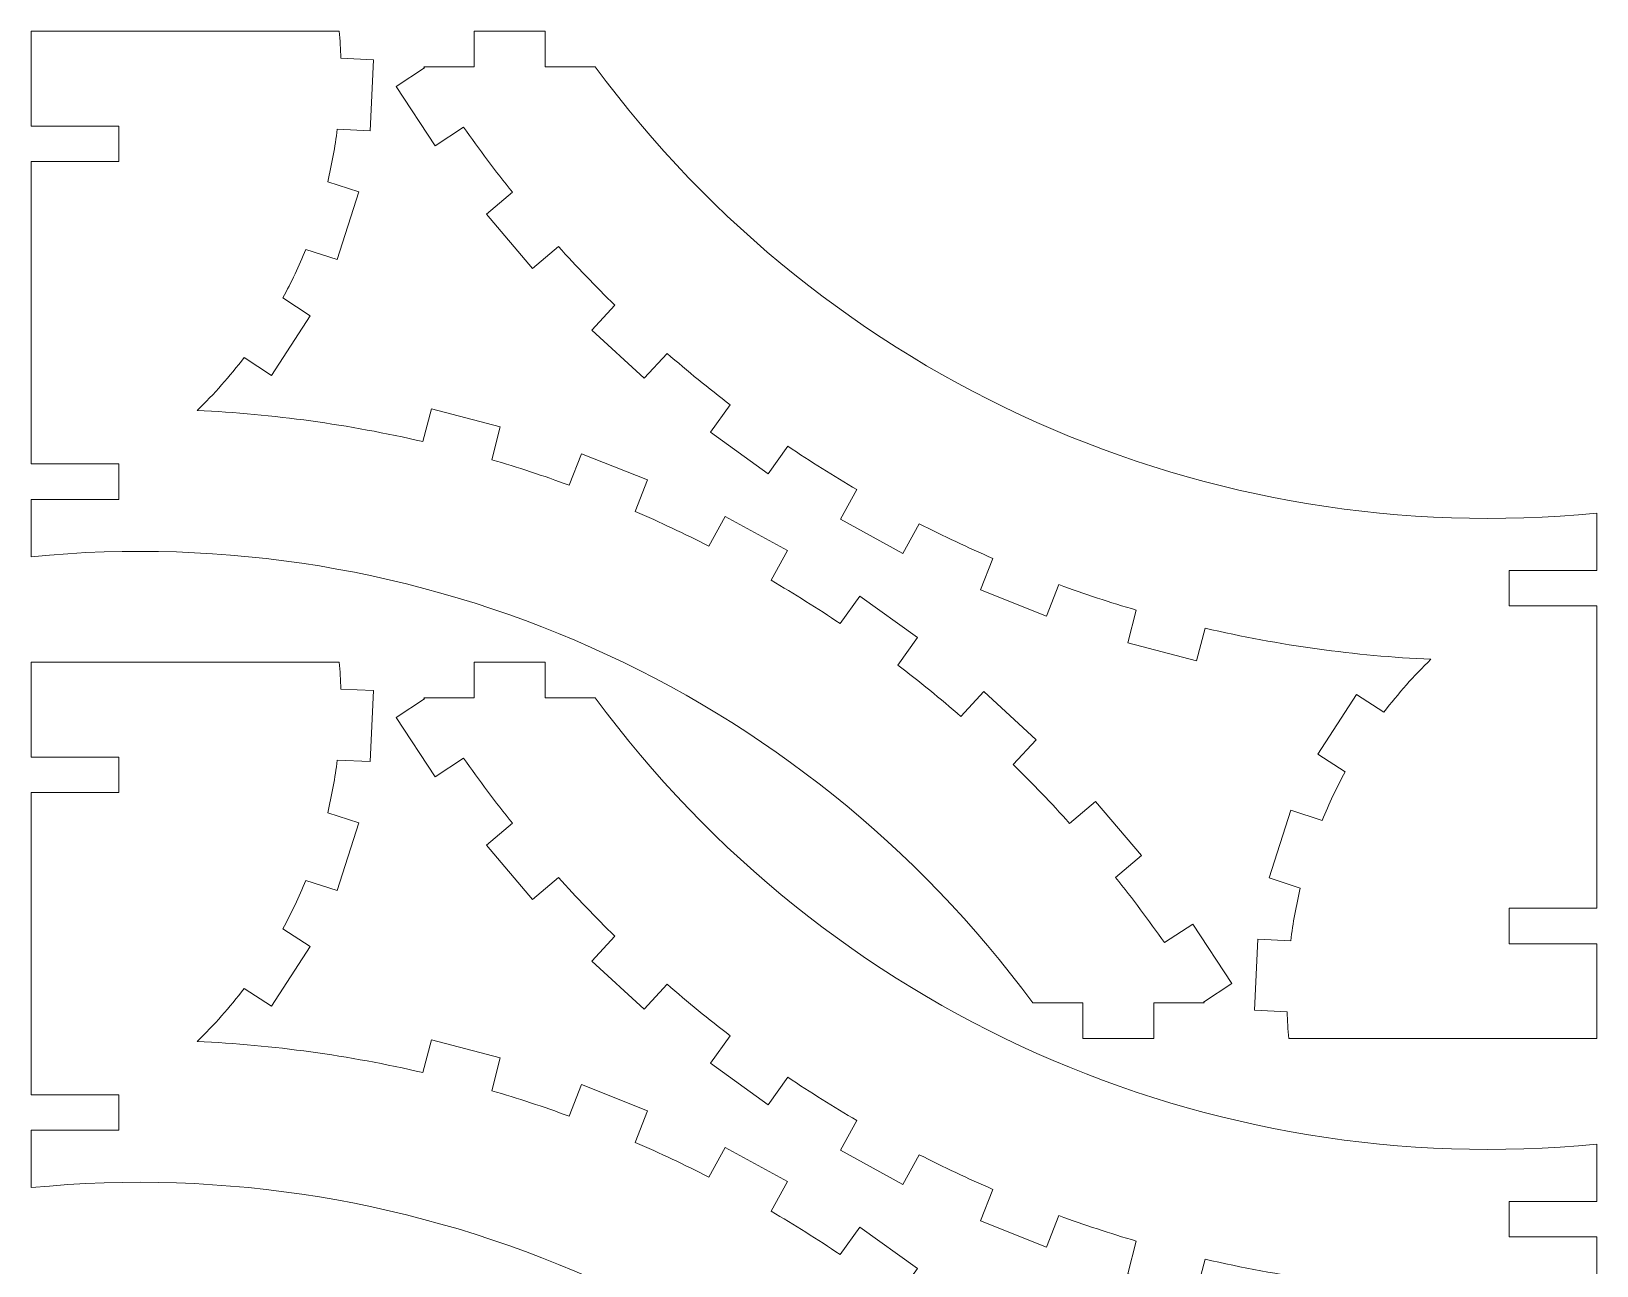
# Model space of a CAD drawing. Header units: millimetres. Extents: x -337 to 336, y -261 to 261.
# Drawn here: x 68.6 to 200.8, y 156.7 to 260.9 of the extents above; entities that cross this region are included whole.
import ezdxf

# ---------------------------------------------------------------- set-up
doc = ezdxf.new("R2010")
doc.units = ezdxf.units.MM
doc.header["$MEASUREMENT"] = 0
doc.layers.add('Camada 1', color=7, linetype='Continuous')

msp = doc.modelspace()

# ---------------------------------------------------------------- linework, layer by layer
at = {"layer": 'Camada 1', "lineweight": 20}
for points in [[(68.6344, 216.5331), (101.4814, 219.7609), (133.6005, 205.4505), (153.1669, 178.8705), (153.1669, 178.8705), (153.1669, 178.8705), (157.4007, 178.8705), (157.4007, 178.8705), (157.4007, 178.8705), (157.4007, 178.8705), (157.4007, 175.8705), (157.4007, 175.8705), (157.4007, 175.8705), (157.4007, 175.8705), (163.4007, 175.8705), (163.4007, 175.8705), (163.4007, 175.8705), (163.4007, 175.8705), (163.4007, 178.8705), (163.4007, 178.8705), (163.4007, 178.8705), (163.4007, 178.8705), (167.6344, 178.8705), (167.6344, 178.8705), (167.6344, 178.8705), (167.6344, 178.8705), (167.586, 178.9489), (167.586, 178.9489), (167.586, 178.9489), (167.586, 178.9489), (169.9722, 180.5209), (169.9722, 180.5209), (169.9722, 180.5209), (169.9722, 180.5209), (166.6713, 185.5313), (166.6713, 185.5313), (166.6713, 185.5313), (166.6713, 185.5313), (164.2851, 183.9593), (164.2851, 183.9593), (164.2851, 183.9593), (162.9707, 185.836), (161.5957, 187.6694), (160.162, 189.4567), (160.162, 189.4567), (160.162, 189.4567), (162.3394, 191.3073), (162.3394, 191.3073), (162.3394, 191.3073), (162.3394, 191.3073), (158.4537, 195.8791), (158.4537, 195.8791), (158.4537, 195.8791), (158.4537, 195.8791), (156.2763, 194.0285), (156.2763, 194.0285), (156.2763, 194.0285), (154.7435, 195.7314), (153.1557, 197.384), (151.5154, 198.9837), (151.5154, 198.9837), (151.5154, 198.9837), (153.4515, 201.0853), (153.4515, 201.0853), (153.4515, 201.0853), (153.4515, 201.0853), (149.0387, 205.1506), (149.0387, 205.1506), (149.0387, 205.1506), (149.0387, 205.1506), (147.1025, 203.049), (147.1025, 203.049), (147.1025, 203.049), (145.374, 204.5529), (143.597, 206.0002), (141.7743, 207.3885), (141.7743, 207.3885), (141.7743, 207.3885), (143.4405, 209.7099), (143.4405, 209.7099), (143.4405, 209.7099), (143.4405, 209.7099), (138.566, 213.2084), (138.566, 213.2084), (138.566, 213.2084), (138.566, 213.2084), (136.8999, 210.887), (136.8999, 210.887), (136.8999, 210.887), (135.0013, 212.1695), (133.0615, 213.3899), (131.0835, 214.5463), (131.0835, 214.5463), (131.0835, 214.5463), (132.455, 217.0531), (132.455, 217.0531), (132.455, 217.0531), (132.455, 217.0531), (127.1912, 219.9329), (127.1912, 219.9329), (127.1912, 219.9329), (127.1912, 219.9329), (125.8197, 217.426), (125.8197, 217.426), (125.8197, 217.426), (123.7793, 218.4682), (121.7054, 219.4436), (119.6015, 220.3508), (119.6015, 220.3508), (119.6015, 220.3508), (120.658, 223.0059), (120.658, 223.0059), (120.658, 223.0059), (120.658, 223.0059), (115.0831, 225.2241), (115.0831, 225.2241), (115.0831, 225.2241), (115.0831, 225.2241), (114.0266, 222.5691), (114.0266, 222.5691), (114.0266, 222.5691), (111.8746, 223.3554), (109.6975, 224.0714), (107.4989, 224.716), (107.4989, 224.716), (107.4989, 224.716), (108.2246, 227.4798), (108.2246, 227.4798), (108.2246, 227.4798), (108.2246, 227.4798), (102.4214, 229.0037), (102.4214, 229.0037), (102.4214, 229.0037), (102.4214, 229.0037), (101.6956, 226.2399), (101.6956, 226.2399), (101.6956, 226.2399), (95.4352, 227.695), (89.055, 228.5755), (82.6344, 228.8705), (82.6344, 228.8705), (84.0659, 230.2603), (85.3914, 231.7553), (86.5998, 233.3429), (86.5998, 233.3429), (86.5998, 233.3429), (88.9207, 231.8371), (88.9207, 231.8371), (88.9207, 231.8371), (88.9207, 231.8371), (92.1864, 236.8705), (92.1864, 236.8705), (92.1864, 236.8705), (92.1864, 236.8705), (89.8655, 238.3763), (89.8655, 238.3763), (89.8655, 238.3763), (90.5893, 239.7), (91.2378, 241.0635), (91.8076, 242.4604), (91.8076, 242.4604), (91.8076, 242.4604), (94.4405, 241.6104), (94.4405, 241.6104), (94.4405, 241.6104), (94.4405, 241.6104), (96.2837, 247.3203), (96.2837, 247.3203), (96.2837, 247.3203), (96.2837, 247.3203), (93.6509, 248.1702), (93.6509, 248.1702), (93.6509, 248.1702), (94.0054, 249.6366), (94.2767, 251.1219), (94.4634, 252.619), (94.4634, 252.619), (94.4634, 252.619), (97.2267, 252.4834), (97.2267, 252.4834), (97.2267, 252.4834), (97.2267, 252.4834), (97.5206, 258.4762), (97.5206, 258.4762), (97.5206, 258.4762), (97.5206, 258.4762), (94.7573, 258.6118), (94.7573, 258.6118), (94.7573, 258.6118), (94.7376, 259.3657), (94.6967, 260.1189), (94.6344, 260.8705), (94.6344, 260.8705), (94.6344, 260.8705), (68.6344, 260.8705), (68.6344, 260.8705), (68.6344, 260.8705), (68.6344, 260.8705), (68.6344, 252.8705), (68.6344, 252.8705), (68.6344, 252.8705), (68.6344, 252.8705), (76.0238, 252.8705), (76.0238, 252.8705), (76.0238, 252.8705), (76.0238, 252.8705), (76.0238, 249.8705), (76.0238, 249.8705), (76.0238, 249.8705), (76.0238, 249.8705), (68.6344, 249.8705), (68.6344, 249.8705), (68.6344, 249.8705), (68.6344, 246.4988), (68.6344, 243.1271), (68.6344, 239.7554), (68.6344, 239.7554), (68.6344, 239.7554), (68.6344, 234.4753), (68.6344, 234.4753), (68.6344, 234.4753), (68.6344, 234.4753), (68.6344, 233.3263), (68.6344, 233.3263), (68.6344, 233.3263), (68.6344, 233.3263), (68.6344, 229.7369), (68.6344, 229.7369), (68.6344, 229.7369), (68.6344, 229.7369), (68.6344, 228.5487), (68.6344, 228.5487), (68.6344, 228.5487), (68.6344, 228.5487), (68.6344, 227.188), (68.6344, 227.188), (68.6344, 227.188), (68.6344, 227.188), (68.6344, 225.3094), (68.6344, 225.3094), (68.6344, 225.3094), (68.6344, 225.3094), (68.6344, 224.3705), (68.6344, 224.3705), (68.6344, 224.3705), (68.6344, 224.3705), (76.0238, 224.3705), (76.0238, 224.3705), (76.0238, 224.3705), (76.0238, 224.3705), (76.0238, 221.3705), (76.0238, 221.3705), (76.0238, 221.3705), (76.0238, 221.3705), (68.6344, 221.3705), (68.6344, 221.3705), (68.6344, 221.3705), (68.6344, 221.3705), (68.6344, 216.5331), (68.6344, 216.5331)], [(200.7698, 220.2079), (167.9228, 216.9801), (135.8037, 231.2905), (116.2373, 257.8705), (116.2373, 257.8705), (116.2373, 257.8705), (112.0035, 257.8705), (112.0035, 257.8705), (112.0035, 257.8705), (112.0035, 257.8705), (112.0035, 260.8705), (112.0035, 260.8705), (112.0035, 260.8705), (112.0035, 260.8705), (106.0035, 260.8705), (106.0035, 260.8705), (106.0035, 260.8705), (106.0035, 260.8705), (106.0035, 257.8705), (106.0035, 257.8705), (106.0035, 257.8705), (106.0035, 257.8705), (101.7698, 257.8705), (101.7698, 257.8705), (101.7698, 257.8705), (101.7698, 257.8705), (101.8182, 257.7921), (101.8182, 257.7921), (101.8182, 257.7921), (101.8182, 257.7921), (99.432, 256.2201), (99.432, 256.2201), (99.432, 256.2201), (99.432, 256.2201), (102.7329, 251.2097), (102.7329, 251.2097), (102.7329, 251.2097), (102.7329, 251.2097), (105.1191, 252.7817), (105.1191, 252.7817), (105.1191, 252.7817), (106.4335, 250.905), (107.8085, 249.0716), (109.2422, 247.2843), (109.2422, 247.2843), (109.2422, 247.2843), (107.0648, 245.4337), (107.0648, 245.4337), (107.0648, 245.4337), (107.0648, 245.4337), (110.9505, 240.8619), (110.9505, 240.8619), (110.9505, 240.8619), (110.9505, 240.8619), (113.1279, 242.7125), (113.1279, 242.7125), (113.1279, 242.7125), (114.6607, 241.0096), (116.2485, 239.357), (117.8888, 237.7573), (117.8888, 237.7573), (117.8888, 237.7573), (115.9527, 235.6557), (115.9527, 235.6557), (115.9527, 235.6557), (115.9527, 235.6557), (120.3655, 231.5904), (120.3655, 231.5904), (120.3655, 231.5904), (120.3655, 231.5904), (122.3017, 233.692), (122.3017, 233.692), (122.3017, 233.692), (124.0302, 232.1881), (125.8072, 230.7408), (127.6299, 229.3525), (127.6299, 229.3525), (127.6299, 229.3525), (125.9637, 227.0311), (125.9637, 227.0311), (125.9637, 227.0311), (125.9637, 227.0311), (130.8382, 223.5326), (130.8382, 223.5326), (130.8382, 223.5326), (130.8382, 223.5326), (132.5043, 225.854), (132.5043, 225.854), (132.5043, 225.854), (134.4029, 224.5715), (136.3427, 223.3511), (138.3207, 222.1947), (138.3207, 222.1947), (138.3207, 222.1947), (136.9492, 219.6879), (136.9492, 219.6879), (136.9492, 219.6879), (136.9492, 219.6879), (142.213, 216.8081), (142.213, 216.8081), (142.213, 216.8081), (142.213, 216.8081), (143.5845, 219.315), (143.5845, 219.315), (143.5845, 219.315), (145.6249, 218.2728), (147.6988, 217.2974), (149.8027, 216.3902), (149.8027, 216.3902), (149.8027, 216.3902), (148.7462, 213.7351), (148.7462, 213.7351), (148.7462, 213.7351), (148.7462, 213.7351), (154.3211, 211.5169), (154.3211, 211.5169), (154.3211, 211.5169), (154.3211, 211.5169), (155.3776, 214.1719), (155.3776, 214.1719), (155.3776, 214.1719), (157.5296, 213.3856), (159.7067, 212.6696), (161.9053, 212.025), (161.9053, 212.025), (161.9053, 212.025), (161.1796, 209.2612), (161.1796, 209.2612), (161.1796, 209.2612), (161.1796, 209.2612), (166.9828, 207.7373), (166.9828, 207.7373), (166.9828, 207.7373), (166.9828, 207.7373), (167.7086, 210.5011), (167.7086, 210.5011), (167.7086, 210.5011), (173.969, 209.046), (180.3492, 208.1655), (186.7698, 207.8705), (186.7698, 207.8705), (185.3383, 206.4807), (184.0128, 204.9857), (182.8044, 203.3981), (182.8044, 203.3981), (182.8044, 203.3981), (180.4835, 204.9039), (180.4835, 204.9039), (180.4835, 204.9039), (180.4835, 204.9039), (177.2178, 199.8705), (177.2178, 199.8705), (177.2178, 199.8705), (177.2178, 199.8705), (179.5387, 198.3647), (179.5387, 198.3647), (179.5387, 198.3647), (178.8149, 197.041), (178.1664, 195.6775), (177.5966, 194.2806), (177.5966, 194.2806), (177.5966, 194.2806), (174.9637, 195.1306), (174.9637, 195.1306), (174.9637, 195.1306), (174.9637, 195.1306), (173.1205, 189.4207), (173.1205, 189.4207), (173.1205, 189.4207), (173.1205, 189.4207), (175.7533, 188.5708), (175.7533, 188.5708), (175.7533, 188.5708), (175.3988, 187.1044), (175.1275, 185.6191), (174.9408, 184.122), (174.9408, 184.122), (174.9408, 184.122), (172.1775, 184.2576), (172.1775, 184.2576), (172.1775, 184.2576), (172.1775, 184.2576), (171.8836, 178.2648), (171.8836, 178.2648), (171.8836, 178.2648), (171.8836, 178.2648), (174.6469, 178.1292), (174.6469, 178.1292), (174.6469, 178.1292), (174.6666, 177.3753), (174.7075, 176.6221), (174.7698, 175.8705), (174.7698, 175.8705), (174.7698, 175.8705), (200.7698, 175.8705), (200.7698, 175.8705), (200.7698, 175.8705), (200.7698, 175.8705), (200.7698, 183.8705), (200.7698, 183.8705), (200.7698, 183.8705), (200.7698, 183.8705), (193.3804, 183.8705), (193.3804, 183.8705), (193.3804, 183.8705), (193.3804, 183.8705), (193.3804, 186.8705), (193.3804, 186.8705), (193.3804, 186.8705), (193.3804, 186.8705), (200.7698, 186.8705), (200.7698, 186.8705), (200.7698, 186.8705), (200.7698, 186.8705), (200.7698, 188.8082), (200.7698, 188.8082), (200.7698, 188.8082), (200.7698, 188.8082), (200.7698, 192.0075), (200.7698, 192.0075), (200.7698, 192.0075), (200.7698, 192.0075), (200.7698, 193.2245), (200.7698, 193.2245), (200.7698, 193.2245), (200.7698, 193.2245), (200.7698, 194.1545), (200.7698, 194.1545), (200.7698, 194.1545), (200.7698, 194.1545), (200.7698, 199.6842), (200.7698, 199.6842), (200.7698, 199.6842), (200.7698, 199.6842), (200.7698, 201.3246), (200.7698, 201.3246), (200.7698, 201.3246), (200.7698, 201.3246), (200.7698, 207.1983), (200.7698, 207.1983), (200.7698, 207.1983), (200.7698, 207.1983), (200.7698, 212.3705), (200.7698, 212.3705), (200.7698, 212.3705), (200.7698, 212.3705), (193.3804, 212.3705), (193.3804, 212.3705), (193.3804, 212.3705), (193.3804, 212.3705), (193.3804, 215.3705), (193.3804, 215.3705), (193.3804, 215.3705), (193.3804, 215.3705), (200.7698, 215.3705), (200.7698, 215.3705), (200.7698, 215.3705), (200.7698, 215.3705), (200.7698, 220.2079), (200.7698, 220.2079)], [(68.6344, 163.2831), (101.4814, 166.5109), (133.6005, 152.2005), (153.1669, 125.6205), (153.1669, 125.6205), (153.1669, 125.6205), (157.4007, 125.6205), (157.4007, 125.6205), (157.4007, 125.6205), (157.4007, 125.6205), (157.4007, 122.6205), (157.4007, 122.6205), (157.4007, 122.6205), (157.4007, 122.6205), (163.4007, 122.6205), (163.4007, 122.6205), (163.4007, 122.6205), (163.4007, 122.6205), (163.4007, 125.6205), (163.4007, 125.6205), (163.4007, 125.6205), (163.4007, 125.6205), (167.6344, 125.6205), (167.6344, 125.6205), (167.6344, 125.6205), (167.6344, 125.6205), (167.586, 125.6989), (167.586, 125.6989), (167.586, 125.6989), (167.586, 125.6989), (169.9722, 127.2709), (169.9722, 127.2709), (169.9722, 127.2709), (169.9722, 127.2709), (166.6713, 132.2813), (166.6713, 132.2813), (166.6713, 132.2813), (166.6713, 132.2813), (164.2851, 130.7093), (164.2851, 130.7093), (164.2851, 130.7093), (162.9707, 132.586), (161.5957, 134.4194), (160.162, 136.2067), (160.162, 136.2067), (160.162, 136.2067), (162.3394, 138.0573), (162.3394, 138.0573), (162.3394, 138.0573), (162.3394, 138.0573), (158.4537, 142.6291), (158.4537, 142.6291), (158.4537, 142.6291), (158.4537, 142.6291), (156.2763, 140.7785), (156.2763, 140.7785), (156.2763, 140.7785), (154.7435, 142.4814), (153.1557, 144.134), (151.5154, 145.7337), (151.5154, 145.7337), (151.5154, 145.7337), (153.4515, 147.8353), (153.4515, 147.8353), (153.4515, 147.8353), (153.4515, 147.8353), (149.0387, 151.9006), (149.0387, 151.9006), (149.0387, 151.9006), (149.0387, 151.9006), (147.1025, 149.799), (147.1025, 149.799), (147.1025, 149.799), (145.374, 151.3029), (143.597, 152.7502), (141.7743, 154.1385), (141.7743, 154.1385), (141.7743, 154.1385), (143.4405, 156.4599), (143.4405, 156.4599), (143.4405, 156.4599), (143.4405, 156.4599), (138.566, 159.9584), (138.566, 159.9584), (138.566, 159.9584), (138.566, 159.9584), (136.8999, 157.637), (136.8999, 157.637), (136.8999, 157.637), (135.0013, 158.9195), (133.0615, 160.1399), (131.0835, 161.2963), (131.0835, 161.2963), (131.0835, 161.2963), (132.455, 163.8031), (132.455, 163.8031), (132.455, 163.8031), (132.455, 163.8031), (127.1912, 166.6829), (127.1912, 166.6829), (127.1912, 166.6829), (127.1912, 166.6829), (125.8197, 164.176), (125.8197, 164.176), (125.8197, 164.176), (123.7793, 165.2182), (121.7054, 166.1936), (119.6015, 167.1008), (119.6015, 167.1008), (119.6015, 167.1008), (120.658, 169.7559), (120.658, 169.7559), (120.658, 169.7559), (120.658, 169.7559), (115.0831, 171.9741), (115.0831, 171.9741), (115.0831, 171.9741), (115.0831, 171.9741), (114.0266, 169.3191), (114.0266, 169.3191), (114.0266, 169.3191), (111.8746, 170.1054), (109.6975, 170.8214), (107.4989, 171.466), (107.4989, 171.466), (107.4989, 171.466), (108.2246, 174.2298), (108.2246, 174.2298), (108.2246, 174.2298), (108.2246, 174.2298), (102.4214, 175.7537), (102.4214, 175.7537), (102.4214, 175.7537), (102.4214, 175.7537), (101.6956, 172.9899), (101.6956, 172.9899), (101.6956, 172.9899), (95.4352, 174.445), (89.055, 175.3255), (82.6344, 175.6205), (82.6344, 175.6205), (84.0659, 177.0103), (85.3914, 178.5053), (86.5998, 180.0929), (86.5998, 180.0929), (86.5998, 180.0929), (88.9207, 178.5871), (88.9207, 178.5871), (88.9207, 178.5871), (88.9207, 178.5871), (92.1864, 183.6205), (92.1864, 183.6205), (92.1864, 183.6205), (92.1864, 183.6205), (89.8655, 185.1263), (89.8655, 185.1263), (89.8655, 185.1263), (90.5893, 186.45), (91.2378, 187.8135), (91.8076, 189.2104), (91.8076, 189.2104), (91.8076, 189.2104), (94.4405, 188.3604), (94.4405, 188.3604), (94.4405, 188.3604), (94.4405, 188.3604), (96.2837, 194.0703), (96.2837, 194.0703), (96.2837, 194.0703), (96.2837, 194.0703), (93.6509, 194.9202), (93.6509, 194.9202), (93.6509, 194.9202), (94.0054, 196.3866), (94.2767, 197.8719), (94.4634, 199.369), (94.4634, 199.369), (94.4634, 199.369), (97.2267, 199.2334), (97.2267, 199.2334), (97.2267, 199.2334), (97.2267, 199.2334), (97.5206, 205.2262), (97.5206, 205.2262), (97.5206, 205.2262), (97.5206, 205.2262), (94.7573, 205.3618), (94.7573, 205.3618), (94.7573, 205.3618), (94.7376, 206.1157), (94.6967, 206.8689), (94.6344, 207.6205), (94.6344, 207.6205), (94.6344, 207.6205), (68.6344, 207.6205), (68.6344, 207.6205), (68.6344, 207.6205), (68.6344, 207.6205), (68.6344, 199.6205), (68.6344, 199.6205), (68.6344, 199.6205), (68.6344, 199.6205), (76.0238, 199.6205), (76.0238, 199.6205), (76.0238, 199.6205), (76.0238, 199.6205), (76.0238, 196.6205), (76.0238, 196.6205), (76.0238, 196.6205), (76.0238, 196.6205), (68.6344, 196.6205), (68.6344, 196.6205), (68.6344, 196.6205), (68.6344, 193.2488), (68.6344, 189.8771), (68.6344, 186.5054), (68.6344, 186.5054), (68.6344, 186.5054), (68.6344, 181.2253), (68.6344, 181.2253), (68.6344, 181.2253), (68.6344, 181.2253), (68.6344, 180.0763), (68.6344, 180.0763), (68.6344, 180.0763), (68.6344, 180.0763), (68.6344, 176.4869), (68.6344, 176.4869), (68.6344, 176.4869), (68.6344, 176.4869), (68.6344, 175.2987), (68.6344, 175.2987), (68.6344, 175.2987), (68.6344, 175.2987), (68.6344, 173.938), (68.6344, 173.938), (68.6344, 173.938), (68.6344, 173.938), (68.6344, 172.0594), (68.6344, 172.0594), (68.6344, 172.0594), (68.6344, 172.0594), (68.6344, 171.1205), (68.6344, 171.1205), (68.6344, 171.1205), (68.6344, 171.1205), (76.0238, 171.1205), (76.0238, 171.1205), (76.0238, 171.1205), (76.0238, 171.1205), (76.0238, 168.1205), (76.0238, 168.1205), (76.0238, 168.1205), (76.0238, 168.1205), (68.6344, 168.1205), (68.6344, 168.1205), (68.6344, 168.1205), (68.6344, 168.1205), (68.6344, 163.2831), (68.6344, 163.2831)], [(200.7698, 166.9579), (167.9228, 163.7301), (135.8037, 178.0405), (116.2373, 204.6205), (116.2373, 204.6205), (116.2373, 204.6205), (112.0035, 204.6205), (112.0035, 204.6205), (112.0035, 204.6205), (112.0035, 204.6205), (112.0035, 207.6205), (112.0035, 207.6205), (112.0035, 207.6205), (112.0035, 207.6205), (106.0035, 207.6205), (106.0035, 207.6205), (106.0035, 207.6205), (106.0035, 207.6205), (106.0035, 204.6205), (106.0035, 204.6205), (106.0035, 204.6205), (106.0035, 204.6205), (101.7698, 204.6205), (101.7698, 204.6205), (101.7698, 204.6205), (101.7698, 204.6205), (101.8182, 204.5421), (101.8182, 204.5421), (101.8182, 204.5421), (101.8182, 204.5421), (99.432, 202.9701), (99.432, 202.9701), (99.432, 202.9701), (99.432, 202.9701), (102.7329, 197.9597), (102.7329, 197.9597), (102.7329, 197.9597), (102.7329, 197.9597), (105.1191, 199.5317), (105.1191, 199.5317), (105.1191, 199.5317), (106.4335, 197.655), (107.8085, 195.8216), (109.2422, 194.0343), (109.2422, 194.0343), (109.2422, 194.0343), (107.0648, 192.1837), (107.0648, 192.1837), (107.0648, 192.1837), (107.0648, 192.1837), (110.9505, 187.6119), (110.9505, 187.6119), (110.9505, 187.6119), (110.9505, 187.6119), (113.1279, 189.4625), (113.1279, 189.4625), (113.1279, 189.4625), (114.6607, 187.7596), (116.2485, 186.107), (117.8888, 184.5073), (117.8888, 184.5073), (117.8888, 184.5073), (115.9527, 182.4057), (115.9527, 182.4057), (115.9527, 182.4057), (115.9527, 182.4057), (120.3655, 178.3404), (120.3655, 178.3404), (120.3655, 178.3404), (120.3655, 178.3404), (122.3017, 180.442), (122.3017, 180.442), (122.3017, 180.442), (124.0302, 178.9381), (125.8072, 177.4908), (127.6299, 176.1025), (127.6299, 176.1025), (127.6299, 176.1025), (125.9637, 173.7811), (125.9637, 173.7811), (125.9637, 173.7811), (125.9637, 173.7811), (130.8382, 170.2826), (130.8382, 170.2826), (130.8382, 170.2826), (130.8382, 170.2826), (132.5043, 172.604), (132.5043, 172.604), (132.5043, 172.604), (134.4029, 171.3215), (136.3427, 170.1011), (138.3207, 168.9447), (138.3207, 168.9447), (138.3207, 168.9447), (136.9492, 166.4379), (136.9492, 166.4379), (136.9492, 166.4379), (136.9492, 166.4379), (142.213, 163.5581), (142.213, 163.5581), (142.213, 163.5581), (142.213, 163.5581), (143.5845, 166.065), (143.5845, 166.065), (143.5845, 166.065), (145.6249, 165.0228), (147.6988, 164.0474), (149.8027, 163.1402), (149.8027, 163.1402), (149.8027, 163.1402), (148.7462, 160.4851), (148.7462, 160.4851), (148.7462, 160.4851), (148.7462, 160.4851), (154.3211, 158.2669), (154.3211, 158.2669), (154.3211, 158.2669), (154.3211, 158.2669), (155.3776, 160.9219), (155.3776, 160.9219), (155.3776, 160.9219), (157.5296, 160.1356), (159.7067, 159.4196), (161.9053, 158.775), (161.9053, 158.775), (161.9053, 158.775), (161.1796, 156.0112), (161.1796, 156.0112), (161.1796, 156.0112), (161.1796, 156.0112), (166.9828, 154.4873), (166.9828, 154.4873), (166.9828, 154.4873), (166.9828, 154.4873), (167.7086, 157.2511), (167.7086, 157.2511), (167.7086, 157.2511), (173.969, 155.796), (180.3492, 154.9155), (186.7698, 154.6205), (186.7698, 154.6205), (185.3383, 153.2307), (184.0128, 151.7357), (182.8044, 150.1481), (182.8044, 150.1481), (182.8044, 150.1481), (180.4835, 151.6539), (180.4835, 151.6539), (180.4835, 151.6539), (180.4835, 151.6539), (177.2178, 146.6205), (177.2178, 146.6205), (177.2178, 146.6205), (177.2178, 146.6205), (179.5387, 145.1147), (179.5387, 145.1147), (179.5387, 145.1147), (178.8149, 143.791), (178.1664, 142.4275), (177.5966, 141.0306), (177.5966, 141.0306), (177.5966, 141.0306), (174.9637, 141.8806), (174.9637, 141.8806), (174.9637, 141.8806), (174.9637, 141.8806), (173.1205, 136.1707), (173.1205, 136.1707), (173.1205, 136.1707), (173.1205, 136.1707), (175.7533, 135.3208), (175.7533, 135.3208), (175.7533, 135.3208), (175.3988, 133.8544), (175.1275, 132.3691), (174.9408, 130.872), (174.9408, 130.872), (174.9408, 130.872), (172.1775, 131.0076), (172.1775, 131.0076), (172.1775, 131.0076), (172.1775, 131.0076), (171.8836, 125.0148), (171.8836, 125.0148), (171.8836, 125.0148), (171.8836, 125.0148), (174.6469, 124.8792), (174.6469, 124.8792), (174.6469, 124.8792), (174.6666, 124.1253), (174.7075, 123.3721), (174.7698, 122.6205), (174.7698, 122.6205), (174.7698, 122.6205), (200.7698, 122.6205), (200.7698, 122.6205), (200.7698, 122.6205), (200.7698, 122.6205), (200.7698, 130.6205), (200.7698, 130.6205), (200.7698, 130.6205), (200.7698, 130.6205), (193.3804, 130.6205), (193.3804, 130.6205), (193.3804, 130.6205), (193.3804, 130.6205), (193.3804, 133.6205), (193.3804, 133.6205), (193.3804, 133.6205), (193.3804, 133.6205), (200.7698, 133.6205), (200.7698, 133.6205), (200.7698, 133.6205), (200.7698, 133.6205), (200.7698, 135.5582), (200.7698, 135.5582), (200.7698, 135.5582), (200.7698, 135.5582), (200.7698, 138.7575), (200.7698, 138.7575), (200.7698, 138.7575), (200.7698, 138.7575), (200.7698, 139.9745), (200.7698, 139.9745), (200.7698, 139.9745), (200.7698, 139.9745), (200.7698, 140.9045), (200.7698, 140.9045), (200.7698, 140.9045), (200.7698, 140.9045), (200.7698, 146.4342), (200.7698, 146.4342), (200.7698, 146.4342), (200.7698, 146.4342), (200.7698, 148.0746), (200.7698, 148.0746), (200.7698, 148.0746), (200.7698, 148.0746), (200.7698, 153.9483), (200.7698, 153.9483), (200.7698, 153.9483), (200.7698, 153.9483), (200.7698, 159.1205), (200.7698, 159.1205), (200.7698, 159.1205), (200.7698, 159.1205), (193.3804, 159.1205), (193.3804, 159.1205), (193.3804, 159.1205), (193.3804, 159.1205), (193.3804, 162.1205), (193.3804, 162.1205), (193.3804, 162.1205), (193.3804, 162.1205), (200.7698, 162.1205), (200.7698, 162.1205), (200.7698, 162.1205), (200.7698, 162.1205), (200.7698, 166.9579), (200.7698, 166.9579)]]:
    msp.add_open_spline(points, degree=3, knots=[0, 0, 0, 0, 0.01515152, 0.01515152, 0.01515152, 0.01515152, 0.03030303, 0.03030303, 0.03030303, 0.03030303, 0.04545455, 0.04545455, 0.04545455, 0.04545455, 0.06060606, 0.06060606, 0.06060606, 0.06060606, 0.07575758, 0.07575758, 0.07575758, 0.07575758, 0.09090909, 0.09090909, 0.09090909, 0.09090909, 0.10606061, 0.10606061, 0.10606061, 0.10606061, 0.12121212, 0.12121212, 0.12121212, 0.12121212, 0.13636364, 0.13636364, 0.13636364, 0.13636364, 0.15151515, 0.15151515, 0.15151515, 0.15151515, 0.16666667, 0.16666667, 0.16666667, 0.16666667, 0.18181818, 0.18181818, 0.18181818, 0.18181818, 0.1969697, 0.1969697, 0.1969697, 0.1969697, 0.21212121, 0.21212121, 0.21212121, 0.21212121, 0.22727273, 0.22727273, 0.22727273, 0.22727273, 0.24242424, 0.24242424, 0.24242424, 0.24242424, 0.25757576, 0.25757576, 0.25757576, 0.25757576, 0.27272727, 0.27272727, 0.27272727, 0.27272727, 0.28787879, 0.28787879, 0.28787879, 0.28787879, 0.3030303, 0.3030303, 0.3030303, 0.3030303, 0.31818182, 0.31818182, 0.31818182, 0.31818182, 0.33333333, 0.33333333, 0.33333333, 0.33333333, 0.34848485, 0.34848485, 0.34848485, 0.34848485, 0.36363636, 0.36363636, 0.36363636, 0.36363636, 0.37878788, 0.37878788, 0.37878788, 0.37878788, 0.39393939, 0.39393939, 0.39393939, 0.39393939, 0.40909091, 0.40909091, 0.40909091, 0.40909091, 0.42424242, 0.42424242, 0.42424242, 0.42424242, 0.43939394, 0.43939394, 0.43939394, 0.43939394, 0.45454545, 0.45454545, 0.45454545, 0.45454545, 0.46969697, 0.46969697, 0.46969697, 0.46969697, 0.48484848, 0.48484848, 0.48484848, 0.48484848, 0.5, 0.5, 0.5, 0.5, 0.51515152, 0.51515152, 0.51515152, 0.51515152, 0.53030303, 0.53030303, 0.53030303, 0.53030303, 0.54545455, 0.54545455, 0.54545455, 0.54545455, 0.56060606, 0.56060606, 0.56060606, 0.56060606, 0.57575758, 0.57575758, 0.57575758, 0.57575758, 0.59090909, 0.59090909, 0.59090909, 0.59090909, 0.60606061, 0.60606061, 0.60606061, 0.60606061, 0.62121212, 0.62121212, 0.62121212, 0.62121212, 0.63636364, 0.63636364, 0.63636364, 0.63636364, 0.65151515, 0.65151515, 0.65151515, 0.65151515, 0.66666667, 0.66666667, 0.66666667, 0.66666667, 0.68181818, 0.68181818, 0.68181818, 0.68181818, 0.6969697, 0.6969697, 0.6969697, 0.6969697, 0.71212121, 0.71212121, 0.71212121, 0.71212121, 0.72727273, 0.72727273, 0.72727273, 0.72727273, 0.74242424, 0.74242424, 0.74242424, 0.74242424, 0.75757576, 0.75757576, 0.75757576, 0.75757576, 0.77272727, 0.77272727, 0.77272727, 0.77272727, 0.78787879, 0.78787879, 0.78787879, 0.78787879, 0.8030303, 0.8030303, 0.8030303, 0.8030303, 0.81818182, 0.81818182, 0.81818182, 0.81818182, 0.83333333, 0.83333333, 0.83333333, 0.83333333, 0.84848485, 0.84848485, 0.84848485, 0.84848485, 0.86363636, 0.86363636, 0.86363636, 0.86363636, 0.87878788, 0.87878788, 0.87878788, 0.87878788, 0.89393939, 0.89393939, 0.89393939, 0.89393939, 0.90909091, 0.90909091, 0.90909091, 0.90909091, 0.92424242, 0.92424242, 0.92424242, 0.92424242, 0.93939394, 0.93939394, 0.93939394, 0.93939394, 0.95454545, 0.95454545, 0.95454545, 0.95454545, 0.96969697, 0.96969697, 0.96969697, 0.96969697, 1, 1, 1, 1], dxfattribs=at)

doc.saveas('drawing.dxf')
